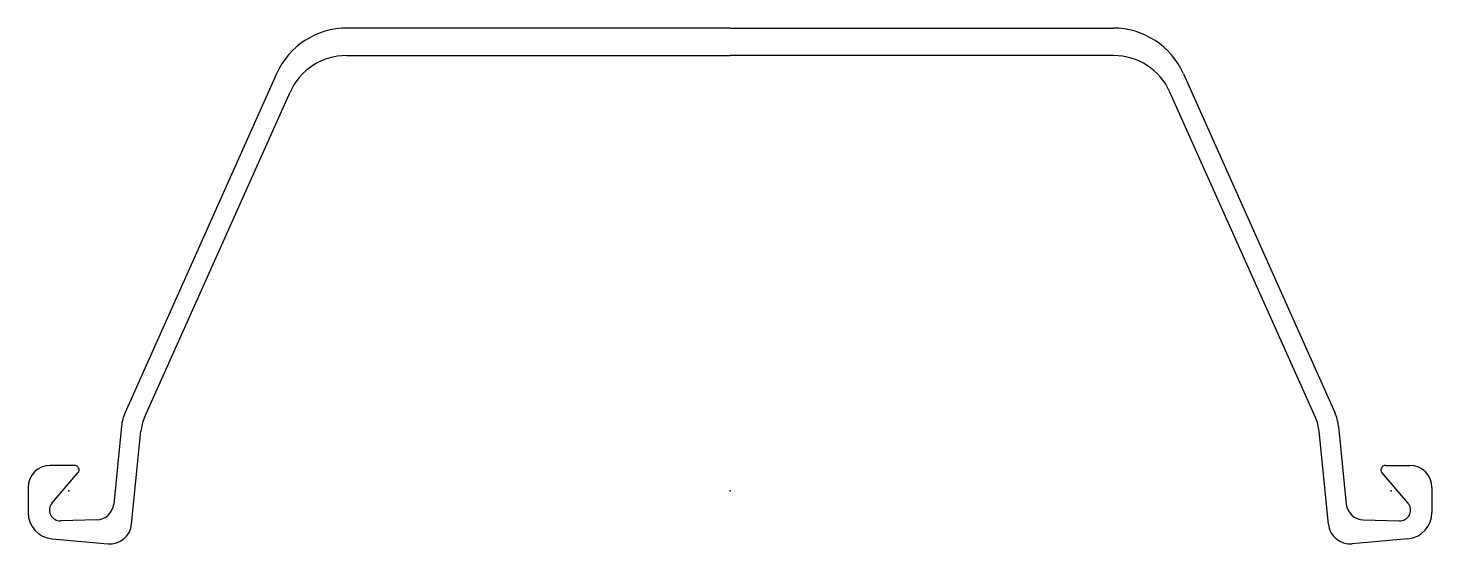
# Model space of a CAD drawing. Extents: x -18 to 618, y -24 to 210.
import ezdxf

# ---------------------------------------------------------------- set-up
doc = ezdxf.new("R2010")
doc.units = 0
doc.header["$MEASUREMENT"] = 0
doc.layers.get('0').update_dxf_attribs({"color": 5, "linetype": 'CONTINUOUS'})

msp = doc.modelspace()

# ---------------------------------------------------------------- linework, layer by layer
at = {"linetype": 'Continuous'}
for p, q in [((300, 210), (126.19344, 210)), ((300, 210), (473.80655, 210)), ((125.92464, 197.5), (300, 197.5)), ((474.07535, 197.5), (300, 197.5)), ((94.23989, 189.28183), (25.52957, 35.55235)), ((505.7601, 189.28183), (574.47046, 35.55235)), ((34.33994, 33.21313), (100.36187, 180.9256)), ((565.66003, 33.21313), (499.63812, 180.9256)), ((23.88808, 29.38224), (20.34964, -5.98664)), ((28.48618, -15.09461), (32.69825, 27.04135)), ((571.51379, -15.09461), (567.30176, 27.04135)), ((576.11194, 29.38224), (579.65033, -5.98664)), ((2.63305, 11.5), (-8.5, 11.5)), ((-7.582, -5.40186), (4.14736, 8.19353)), ((607.58197, -5.40186), (595.85266, 8.19353)), ((597.36694, 11.5), (608.5, 11.5)), ((-18.5, 1.5), (-18.5, -9.80574)), ((618.5, 1.5), (618.5, -9.80574)), ((12.62478, -13.1868), (-3.64909, -13.66586)), ((587.37524, -13.1868), (603.64911, -13.66586)), ((-7.59111, -21.75603), (17.62651, -24.05851)), ((607.59113, -21.75603), (582.37347, -24.05851))]:
    msp.add_line(p, q, dxfattribs=at)
for centre, radius, start, end in [((126.19344, 175), 35, 90, 155.91746), ((473.80655, 175), 35, 24.08254, 90), ((125.92464, 169.5), 28, 90, 155.91715), ((474.07535, 169.5), 28, 24.08285, 90), ((43.78874, 27.3913), 20, 155.91746, 174.28692), ((52.59907, 25.05199), 20, 155.91716, 174.29146), ((547.40094, 25.05199), 20, 5.70854, 24.08288), ((556.21124, 27.3913), 20, 5.71307, 24.08249), ((-8.5, 1.5), 10, 90, 180), ((2.63305, 9.5), 2, 319.21419, 90), ((597.36694, 9.5), 2, 90, 220.7864), ((608.5, 1.5), 10, 0, 90), ((-3.79621, -8.66803), 5, 139.21418, 271.68614), ((12.38938, -5.19027), 8, 271.68615, 354.28692), ((587.6106, -5.19027), 8, 185.71308, 268.31418), ((603.7962, -8.66803), 5, 268.31418, 40.78595), ((-6.5, -9.80574), 12, 180, 264.78311), ((606.5, -9.80574), 12, 275.21695, 0), ((18.53577, -14.09993), 10, 264.78311, 354.29147), ((581.46423, -14.09993), 10, 185.70852, 275.21677)]:
    msp.add_arc(centre, radius, start, end, dxfattribs=at)
for p in [(0, 0), (300, 0), (600, 0)]:
    msp.add_point(p, dxfattribs=at)

doc.saveas('drawing.dxf')
